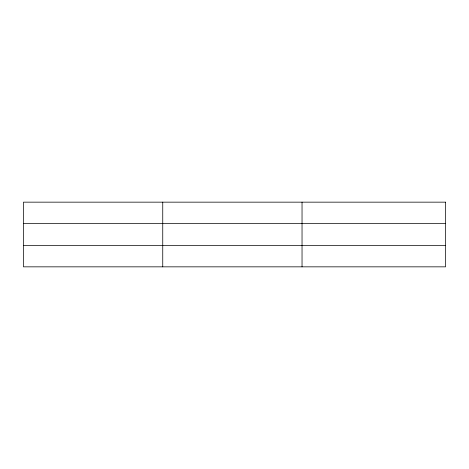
<?xml version="1.0" encoding="UTF-8"?>
<svg xmlns="http://www.w3.org/2000/svg" width="469" height="469" viewBox="0 0 469 469"><rect width="100%" height="100%" fill="white"/><g stroke="black" fill="none" stroke-linecap="round" stroke-linejoin="round"><path stroke-width="0.7" d="M162.743 202.157L162.743 266.843M302.036 202.157L302.036 266.843M23.45 223.502L445.55 223.502M23.45 245.498L445.55 245.498M445.55 202.157L445.55 266.843L23.45 266.843L23.45 202.157L445.55 202.157"/></g></svg>
